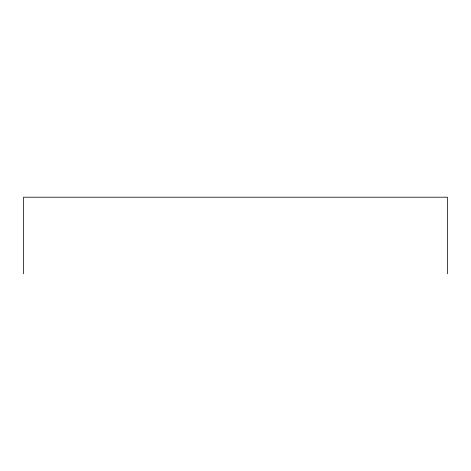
<?xml version="1.0" encoding="UTF-8"?>
<svg xmlns="http://www.w3.org/2000/svg" width="471" height="471" viewBox="0 0 471 471"><rect width="100%" height="100%" fill="white"/><g stroke="black" fill="none" stroke-linecap="round" stroke-linejoin="round"><path stroke-width="0.71" d="M447.45 273.798L447.45 197.202L23.55 197.202L23.55 273.798"/></g></svg>
